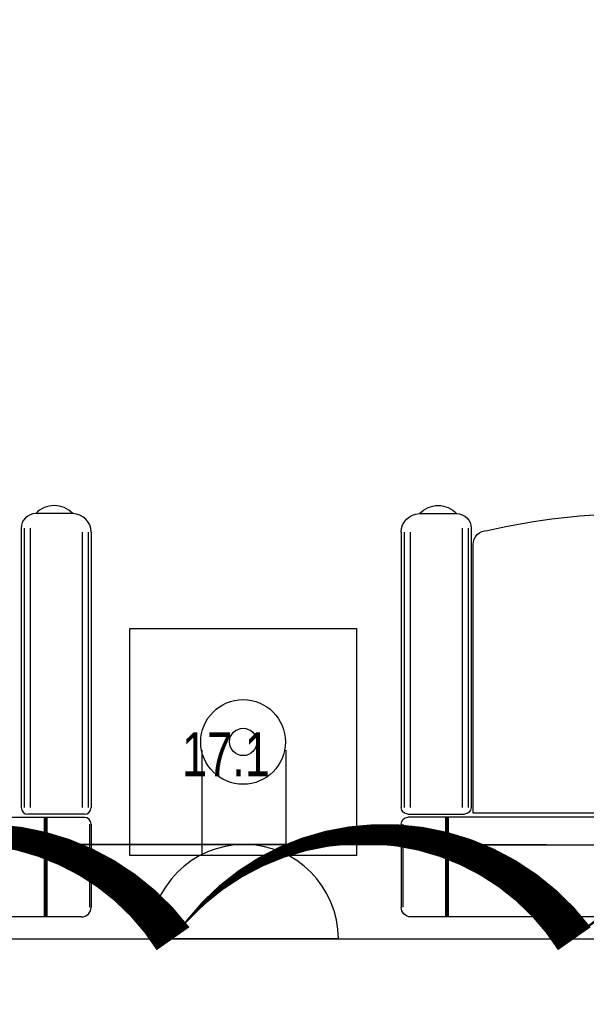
# Model space of a CAD drawing. Header units: metres. Extents: x 75097 to 220695, y -1557923 to -1361206.
# Drawn here: x 172343 to 173468, y -1430525 to -1428589 of the extents above; entities that cross this region are included whole.
import ezdxf

# ---------------------------------------------------------------- set-up
doc = ezdxf.new("R2010")
doc.units = ezdxf.units.M
doc.layers.get('0').update_dxf_attribs({"lineweight": 0})
for name, color, linetype, lineweight in [('A-100 - Copy$0$Medical Equipment and Furniture', 8, 'Continuous', 0), ('A-100 - Copy$0$Medical Equipment and Furniture1', 8, 'Continuous', 5), ('A-100 - Copy$0$Walls', 8, 'Continuous', 0)]:
    doc.layers.add(name, color=color, linetype=linetype, lineweight=lineweight)
for name, color, linetype, lineweight, true_color in [('E-POWR', 7, 'Continuous', 9, 0x4e7e3e), ('E-PW', 7, 'Continuous', 9, 0x4e7e3e), ('REV 01', 7, 'Continuous', 0, 0xe41b4d)]:
    doc.layers.add(name, color=color, linetype=linetype, lineweight=lineweight, true_color=true_color)
doc.styles.add('A-100 - Copy$0$X3G_ENTITY_257CFD', font='swisscl.ttf', dxfattribs={"height": 200})

# ---------------------------------------------------------------- blocks, each defined once
blk = doc.blocks.new('GI-041_dwg_E-SKT2-3902840-GI-041')
at = {"layer": 'E-POWR'}
blk.add_line((0.1982, 0), (-0.1982, 0), dxfattribs=at)
at = {"layer": 'E-PW'}
for p, q in [((-0.0879, 0.1765), (-0.0879, 0.3944)), ((0.0878, 0.1766), (0.0878, 0.3944)), ((-0.1466, 0), (0.1466, 0))]:
    blk.add_line(p, q, dxfattribs=at)
blk.add_arc((0, 0), 0.1972, 0.0142, 180.0142, dxfattribs=at)
blk = doc.blocks.new('A-100 - Copy$0$GF21008-P')
at = {"layer": 'A-100 - Copy$0$Medical Equipment and Furniture1'}
for p, q in [((-0.7709, 0), (0.7906, 0)), ((-0.7019, -0.1974), (-0.7019, 0)), ((-0.6994, -0.1974), (-0.6994, 0)), ((-0.6968, -0.1974), (-0.6968, 0)), ((-0.79, -0.1841), (-0.79, -0.0191)), ((-0.7866, -0.1841), (-0.7866, -0.0191)), ((-0.7767, -0.1974), (0.7964, -0.1974)), ((-0.7767, -0.2037), (-0.6644, -0.2037)), ((-0.79, -0.7634), (-0.79, -0.217)), ((-0.784, -0.7634), (-0.784, -0.217)), ((-0.7722, -0.7634), (-0.7722, -0.217)), ((-0.6689, -0.7712), (-0.6689, -0.217)), ((-0.6571, -0.7712), (-0.6571, -0.217)), ((-0.6512, -0.7712), (-0.6512, -0.217)), ((-0.7533, -0.8), (-0.68, -0.8))]:
    blk.add_line(p, q, dxfattribs=at)
for centre, radius, start, end in [((-0.7709, -0.0191), 0.0191, 90, 180), ((-0.7767, -0.1841), 0.0133, 180, 270), ((-0.7767, -0.217), 0.0133, 90, 180), ((-0.6644, -0.217), 0.0133, 0, 90), ((-0.7533, -0.7634), 0.0366, 180, 270), ((-0.68, -0.7712), 0.0288, 270, 0), ((-0.7167, -0.7662), 0.0499, 222.6462, 317.3538)]:
    blk.add_arc(centre, radius, start, end, dxfattribs=at)
blk = doc.blocks.new('A-100 - Copy$0$single seat')
at = {"layer": 'A-100 - Copy$0$Medical Equipment and Furniture1'}
for p, q in [((-972558.1, -381684), (-972723.2, -381684)), ((-972558.1, -381687.4), (-972723.2, -381687.4)), ((-971978.9, -381684), (-972525.2, -381684)), ((-971978.9, -381689.9), (-972525.2, -381689.9)), ((-972742.2, -381703.1), (-972742.2, -382595.5)), ((-972544.8, -381697.3), (-972544.8, -382601.1)), ((-972538.5, -381697.3), (-972538.5, -381809.5)), ((-971978.9, -381701.7), (-972525.2, -381701.7)), ((-971942.2, -381720.6), (-971942.2, -381794)), ((-972544.8, -381772.1), (-972742.2, -381772.1)), ((-972544.8, -381774.6), (-972742.2, -381774.6)), ((-972544.8, -381777.1), (-972742.2, -381777.1)), ((-971971, -381805.1), (-972525.2, -381805.1)), ((-971971, -381816.9), (-972525.2, -381816.9)), ((-971971, -381822.8), (-972525.2, -381822.8)), ((-972001, -381829.5), (-972511, -381829.5)), ((-972536.4, -381854.9), (-972536.4, -382471.4)), ((-972536.4, -382471.4), (-972003.7, -382471.4)), ((-971971, -382475.4), (-972525.2, -382475.4)), ((-971971, -382481.3), (-972525.2, -382481.3)), ((-972538.5, -382600.9), (-972538.5, -382488.7)), ((-971971, -382493.1), (-972525.2, -382493.1)), ((-971942.2, -382577.6), (-971942.2, -382504.2)), ((-972544.8, -382521), (-972742.2, -382521)), ((-972544.8, -382523.6), (-972742.2, -382523.6)), ((-972544.8, -382526.1), (-972742.2, -382526.1)), ((-971978.9, -382596.4), (-972525.2, -382596.4)), ((-972558.1, -382610.8), (-972723.2, -382610.8)), ((-972558.1, -382614.2), (-972723.2, -382614.2)), ((-971978.9, -382608.3), (-972525.2, -382608.3)), ((-971978.9, -382614.2), (-972525.2, -382614.2))]:
    blk.add_line(p, q, dxfattribs=at)
for centre, radius, start, end in [((-972723.2, -381703.1), 19.1, 90, 180), ((-972558.1, -381697.3), 13.3, 0, 90), ((-972525.2, -381697.3), 13.3, 90, 180), ((-971978.9, -381720.6), 36.6, 0, 90), ((-971976, -381757.3), 49.9, 312.6462, 47.3538), ((-971971, -381794), 28.8, 270, 0), ((-972525.2, -381809.5), 13.3, 180, 270), ((-972511, -381854.9), 25.3, 90, 180), ((-972001, -381854.9), 25.3, 0, 90), ((-973252.2, -382149.1), 1310, 347.0217, 12.9783), ((-972003.7, -382443.3), 28.1, 270, 0), ((-972525.2, -382488.7), 13.3, 90, 180), ((-971971, -382504.2), 28.8, 0, 90), ((-971976, -382540.9), 49.9, 312.6462, 47.3538), ((-971978.9, -382577.6), 36.6, 270, 0), ((-972723.2, -382595.1), 19.1, 180, 270), ((-972558.1, -382600.9), 13.3, 270, 0), ((-972525.2, -382600.9), 13.3, 180, 270)]:
    blk.add_arc(centre, radius, start, end, dxfattribs=at)
blk = doc.blocks.new('A-100 - Copy')
at = {"layer": 'A-100 - Copy$0$Medical Equipment and Furniture', "elevation": 0}
blk.add_lwpolyline([(173011.9, -1430247.4), (172561.9, -1430247.4), (172561.9, -1429797.4), (173011.9, -1429797.4)], close=True, dxfattribs=at)
at = {"layer": 'A-100 - Copy$0$Medical Equipment and Furniture'}
for radius in [84, 27.1]:
    blk.add_circle((172786.9, -1430022.4, 0), radius, dxfattribs=at)
at = {"layer": 'A-100 - Copy$0$Walls'}
blk.add_line((168262.2, -1430412.7, 0), (175033.3, -1430412.7, 0), dxfattribs=at)
at = {"layer": 'A-100 - Copy$0$Medical Equipment and Furniture', "xscale": 1000, "yscale": 1000, "zscale": 1000, "rotation": 179.9999999999998}
blk.add_blockref('A-100 - Copy$0$GF21008-P', (171695.5, -1430369.4, 0), dxfattribs=at)
at = {"layer": 'A-100 - Copy$0$Medical Equipment and Furniture', "xscale": -1, "rotation": 270}
blk.add_blockref('A-100 - Copy$0$single seat', (555714.8, -457627.1, 0), dxfattribs=at)
at = {"layer": 'A-100 - Copy$0$Medical Equipment and Furniture', "insert": (172752.8, -1430003, 0), "char_height": 87.47, "attachment_point": 2, "style": 'A-100 - Copy$0$X3G_ENTITY_257CFD'}
blk.add_mtext('17.1', dxfattribs=at)

msp = doc.modelspace()

# ---------------------------------------------------------------- linework, layer by layer
at = {"layer": 'E-POWR', "const_width": 3}
msp.add_lwpolyline([(172789, -1428189.6), (168262.2, -1428189.6), (168262.2, -1426863.6), (167977.6, -1426863.6), (167977.6, -1429273.3), (168445.8, -1429743.9), (168445.8, -1430225.8), (172788.9, -1430225.8), (174419.8, -1430228.1), (174846.4, -1430228.1), (174846.4, -1431647.8)], dxfattribs=at)

# ---------------------------------------------------------------- block references
at = {"layer": 'E-POWR', "color": 85, "extrusion": (0, 0, -1), "xscale": -947.6469886575187, "yscale": 947.6469886575187, "zscale": -947.6469886575187, "rotation": 0.007224997569741376}
msp.add_blockref('GI-041_dwg_E-SKT2-3902840-GI-041', (-172789, -1430412.7, 0), dxfattribs=at)

# ---------------------------------------------------------------- next in the draw order: block references
msp.add_blockref('A-100 - Copy', (0, 0))

# ---------------------------------------------------------------- next in the draw order: linework, layer by layer
at = {"layer": 'REV 01', "color": 3, "elevation": 0}
msp.add_lwpolyline([(161507.6, -1430970.6, 0, 79.6, -0.520567), (161499.9, -1430412.7, 0, 79.6, -0.520567), (162296.2, -1430412.7, 0, 79.6, -0.520567), (163092.5, -1430412.7, 0, 79.6, -0.520567), (163888.8, -1430412.7, 0, 79.6, -0.520567), (164685.1, -1430412.7, 0, 79.6, -0.520567), (165481.4, -1430412.7, 0, 79.6, -0.520567), (166277.7, -1430412.7, 0, 79.6, -0.520567), (167074, -1430412.7, 0, 79.6, -0.520567), (167870.2, -1430412.7, 0, 79.6, -0.520567), (168666.5, -1430412.7, 0, 79.6, -0.520567), (169462.8, -1430412.7, 0, 79.6, -0.520567), (170259.1, -1430412.7, 0, 79.6, -0.520567), (171055.4, -1430412.7, 0, 79.6, -0.520567), (171851.7, -1430412.7, 0, 79.6, -0.520567), (172648, -1430412.7, 0, 79.6, -0.520567), (173444.2, -1430412.7, 0, 79.6, -0.520567), (174114.8, -1430540.2, 0, 79.6, -0.520567), (174125.7, -1431336.4, 0, 79.6, -0.520567)], format="xyseb", dxfattribs=at)

doc.saveas('drawing.dxf')
